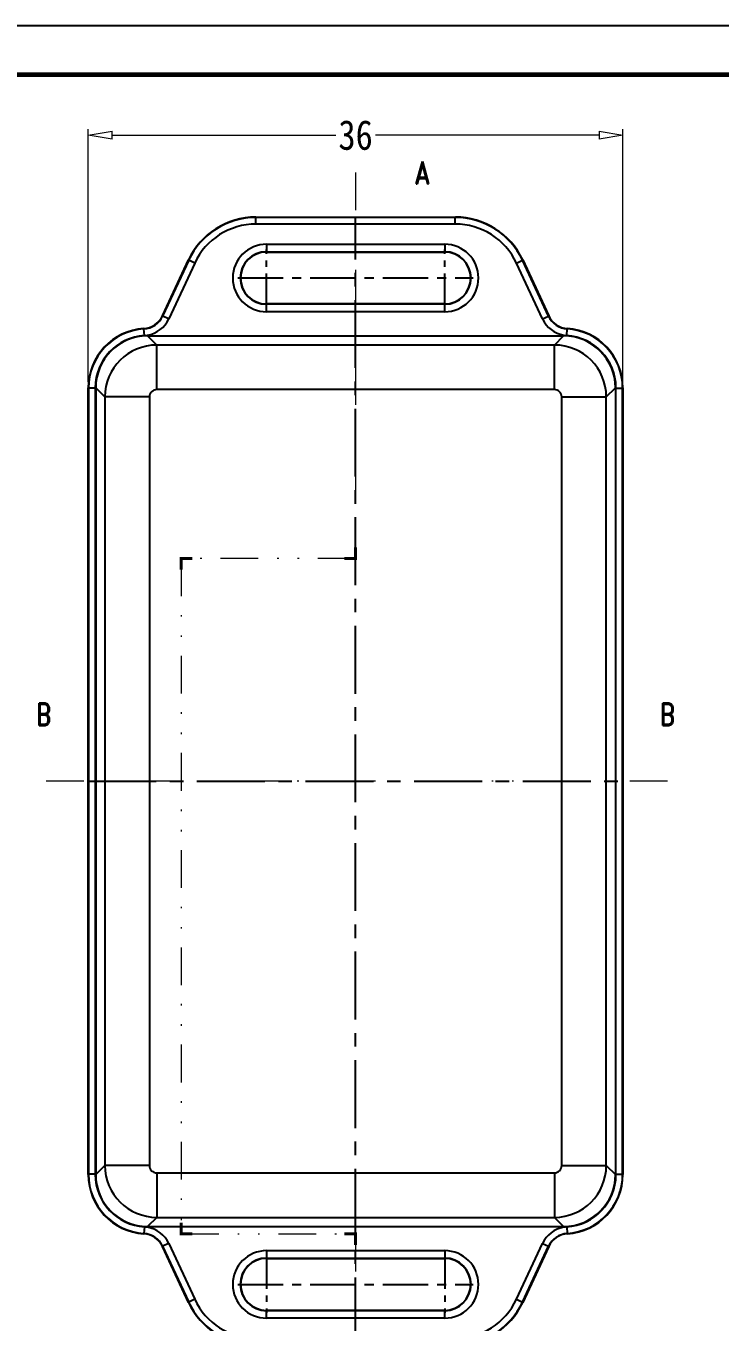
# Model space of a CAD drawing. Header units: millimetres. Extents: x 1786 to 2648, y -2492 to -1928.
# Drawn here: x 2499.3 to 2546.1, y -2446.7 to -2359.4 of the extents above; entities that cross this region are included whole.
import ezdxf
from ezdxf.enums import TextEntityAlignment as Align

# ---------------------------------------------------------------- set-up
doc = ezdxf.new("R2010")
doc.units = ezdxf.units.MM
doc.linetypes.add('CENTER', pattern=[50.8, 31.75, -6.35, 6.35, -6.35])
doc.linetypes.add('DIVIDE', pattern=[31.75, 12.7, -6.35, 0, -6.35, 0, -6.35])
doc.layers.add('dim', color=3, linetype='Continuous', lineweight=9)
doc.layers.add('hatch', color=56, linetype='Continuous', lineweight=9)
doc.layers.add('from', color=7, linetype='Continuous')
doc.styles.add('FFS', font='SIMFANG.TTF', dxfattribs={"width": 0.85})
doc.styles.add('LongTou', font='romand.shx', dxfattribs={"width": 0.8, "bigfont": 'whgdtxt.shx'})
doc.dimstyles.new('YanXiu', dxfattribs={"dimtxt": 2.5, "dimasz": 2.2, "dimexe": 1, "dimexo": 0.6, "dimgap": 0.66, "dimtad": 0, "dimzin": 9, "dimdsep": 46, "dimtxsty": 'FFS', "dimblk": 'CLOSEDBLANK', "dimcen": 0, "dimclrd": 256, "dimclre": 131, "dimclrt": 42, "dimazin": 0, "dimtfac": 1, "dimtofl": 0, "dimtmove": 0, "dimatfit": 3, "dimldrblk": 'CLOSEDBLANK', "dimfxl": 0, "dimlwd": 5, "dimlwe": 5, "dimarcsym": 0})

# ---------------------------------------------------------------- blocks, each defined once
blk = doc.blocks.new('_ClosedBlank')
at = {"color": 0, "linetype": 'ByBlock', "lineweight": -2}
for p, q in [((-1, 0.167), (0, 0)), ((-1, 0.167), (-1, -0.167)), ((0, 0), (-1, -0.167))]:
    blk.add_line(p, q, dxfattribs=at)
blk = doc.blocks.new('*D169')
at = {"layer": 'Defpoints', "color": 0}
for p in [(2539.509, -2366.78), (2503.509, -2383.801), (2539.509, -2383.801)]:
    blk.add_point(p, dxfattribs=at)
at = {"layer": 'dim', "color": 131, "lineweight": 5}
for p, q in [((2503.509, -2383.401), (2503.509, -2366.381)), ((2539.509, -2383.401), (2539.509, -2366.381))]:
    blk.add_line(p, q, dxfattribs=at)
at = {"layer": 'dim', "lineweight": 5}
for p, q in [((2505.109, -2366.78), (2520.176, -2366.78)), ((2537.909, -2366.78), (2522.841, -2366.78))]:
    blk.add_line(p, q, dxfattribs=at)
at = {"layer": 'dim', "lineweight": 5, "xscale": 1.6, "yscale": 1.6, "zscale": 1.6, "rotation": 180}
blk.add_blockref('_ClosedBlank', (2503.509, -2366.78), dxfattribs=at)
at = {"layer": 'dim', "lineweight": 5, "xscale": 1.6, "yscale": 1.6, "zscale": 1.6}
blk.add_blockref('_ClosedBlank', (2539.509, -2366.78), dxfattribs=at)
at = {"layer": 'dim', "color": 42, "insert": (2521.509, -2366.78), "char_height": 2, "attachment_point": 5, "style": 'FFS'}
blk.add_mtext('36', dxfattribs=at)

msp = doc.modelspace()

# ---------------------------------------------------------------- linework, layer by layer
at = {"color": 7, "linetype": 'Continuous'}
for p, q in [((2514.789, -2372.301, 0), (2514.801, -2372.319, 0)), ((2514.789, -2372.301, 0), (2528.228, -2372.301, 0)), ((2514.8, -2372.769, 0), (2514.8, -2372.319, 0)), ((2528.217, -2372.319, 0), (2514.801, -2372.319, 0)), ((2528.217, -2372.319, 0), (2528.228, -2372.301, 0)), ((2528.217, -2372.769, 0), (2528.217, -2372.319, 0)), ((2528.217, -2372.769, 0), (2514.8, -2372.769, 0)), ((2515.509, -2374.129, 0), (2515.509, -2374.651, 0)), ((2515.509, -2374.129, 0), (2527.509, -2374.129, 0)), ((2527.509, -2374.129, 0), (2527.509, -2374.651, 0)), ((2515.509, -2374.629, 0), (2527.509, -2374.629, 0)), ((2515.509, -2374.651, 0), (2527.509, -2374.651, 0)), ((2508.505, -2378.947, 0), (2510.258, -2375.188, 0)), ((2510.269, -2375.206, 0), (2508.516, -2378.965, 0)), ((2510.677, -2375.396, 0), (2508.924, -2379.156, 0)), ((2510.257, -2375.188, 0), (2510.269, -2375.206, 0)), ((2510.677, -2375.396, 0), (2510.269, -2375.206, 0)), ((2532.34, -2375.396, 0), (2532.748, -2375.206, 0)), ((2534.094, -2379.156, 0), (2532.34, -2375.396, 0)), ((2532.748, -2375.206, 0), (2532.76, -2375.188, 0)), ((2534.501, -2378.965, 0), (2532.748, -2375.206, 0)), ((2532.76, -2375.188, 0), (2534.513, -2378.947, 0)), ((2515.509, -2378.673, 0), (2515.509, -2378.151, 0)), ((2527.509, -2378.151, 0), (2515.509, -2378.151, 0)), ((2527.509, -2378.173, 0), (2515.509, -2378.173, 0)), ((2527.509, -2378.673, 0), (2527.509, -2378.151, 0)), ((2508.516, -2378.965, 0), (2508.505, -2378.947, 0)), ((2508.924, -2379.156, 0), (2508.516, -2378.965, 0)), ((2527.509, -2378.673, 0), (2515.509, -2378.673, 0)), ((2534.094, -2379.156, 0), (2534.501, -2378.965, 0)), ((2534.501, -2378.965, 0), (2534.513, -2378.947, 0)), ((2507.257, -2379.828, 0), (2507.244, -2379.81, 0)), ((2507.288, -2380.277, 0), (2507.257, -2379.828, 0)), ((2508.122, -2380.918, 0), (2507.505, -2380.301, 0)), ((2507.505, -2380.301, 0), (2535.512, -2380.301, 0)), ((2534.895, -2380.918, 0), (2535.512, -2380.301, 0)), ((2535.73, -2380.277, 0), (2535.76, -2379.828, 0)), ((2535.76, -2379.828, 0), (2535.773, -2379.81, 0)), ((2508.122, -2383.915, 0), (2508.122, -2380.918, 0)), ((2534.895, -2380.918, 0), (2508.122, -2380.918, 0)), ((2534.895, -2383.915, 0), (2534.895, -2380.918, 0)), ((2503.526, -2383.819, 0), (2503.509, -2383.801, 0)), ((2503.509, -2436.801, 0), (2503.509, -2383.801, 0)), ((2503.526, -2383.819, 0), (2503.526, -2436.783, 0)), ((2503.976, -2383.819, 0), (2503.526, -2383.819, 0)), ((2503.976, -2383.819, 0), (2503.976, -2436.783, 0)), ((2504.626, -2384.415, 0), (2504.009, -2383.798, 0)), ((2504.009, -2383.798, 0), (2504.009, -2436.804, 0)), ((2538.392, -2384.415, 0), (2539.009, -2383.798, 0)), ((2539.009, -2383.798, 0), (2539.009, -2436.804, 0)), ((2539.041, -2436.783, 0), (2539.041, -2383.819, 0)), ((2539.041, -2383.819, 0), (2539.491, -2383.819, 0)), ((2539.509, -2383.801, 0), (2539.491, -2383.819, 0)), ((2539.491, -2436.783, 0), (2539.491, -2383.819, 0)), ((2539.509, -2383.801, 0), (2539.509, -2436.801, 0)), ((2504.626, -2384.415, 0), (2504.626, -2436.187, 0)), ((2507.623, -2384.415, 0), (2504.626, -2384.415, 0)), ((2507.623, -2384.415, 0), (2507.623, -2436.187, 0)), ((2534.895, -2383.915, 0), (2508.122, -2383.915, 0)), ((2535.394, -2436.187, 0), (2535.394, -2384.415, 0)), ((2535.394, -2384.415, 0), (2538.392, -2384.415, 0)), ((2538.392, -2436.187, 0), (2538.392, -2384.415, 0)), ((2504.626, -2436.187, 0), (2504.009, -2436.804, 0)), ((2507.623, -2436.187, 0), (2504.626, -2436.187, 0)), ((2535.394, -2436.187, 0), (2538.392, -2436.187, 0)), ((2538.392, -2436.187, 0), (2539.009, -2436.804, 0)), ((2503.509, -2436.801, 0), (2503.526, -2436.783, 0)), ((2503.976, -2436.783, 0), (2503.526, -2436.783, 0)), ((2508.122, -2436.687, 0), (2534.895, -2436.687, 0)), ((2508.122, -2436.687, 0), (2508.122, -2439.684, 0)), ((2534.895, -2436.687, 0), (2534.895, -2439.684, 0)), ((2539.041, -2436.783, 0), (2539.491, -2436.783, 0)), ((2539.491, -2436.783, 0), (2539.509, -2436.801, 0)), ((2508.122, -2439.684, 0), (2507.505, -2440.301, 0)), ((2508.122, -2439.684, 0), (2534.895, -2439.684, 0)), ((2534.895, -2439.684, 0), (2535.512, -2440.301, 0)), ((2507.288, -2440.325, 0), (2507.257, -2440.774, 0)), ((2507.505, -2440.301, 0), (2535.512, -2440.301, 0)), ((2535.73, -2440.325, 0), (2535.76, -2440.774, 0)), ((2507.257, -2440.774, 0), (2507.244, -2440.792, 0)), ((2508.924, -2441.447, 0), (2508.516, -2441.637, 0)), ((2508.924, -2441.447, 0), (2510.677, -2445.206, 0)), ((2532.34, -2445.206, 0), (2534.094, -2441.447, 0)), ((2534.094, -2441.447, 0), (2534.501, -2441.637, 0)), ((2535.76, -2440.774, 0), (2535.773, -2440.792, 0)), ((2508.516, -2441.637, 0), (2508.505, -2441.655, 0)), ((2510.257, -2445.414, 0), (2508.505, -2441.655, 0)), ((2508.516, -2441.637, 0), (2510.269, -2445.396, 0)), ((2515.509, -2441.929, 0), (2527.509, -2441.929, 0)), ((2515.509, -2441.929, 0), (2515.509, -2442.451, 0)), ((2527.509, -2441.929, 0), (2527.509, -2442.451, 0)), ((2532.748, -2445.396, 0), (2534.501, -2441.637, 0)), ((2534.513, -2441.655, 0), (2532.76, -2445.414, 0)), ((2534.501, -2441.637, 0), (2534.513, -2441.655, 0)), ((2515.509, -2442.429, 0), (2527.509, -2442.429, 0)), ((2515.509, -2442.451, 0), (2527.509, -2442.451, 0)), ((2510.269, -2445.396, 0), (2510.257, -2445.414, 0)), ((2510.677, -2445.206, 0), (2510.269, -2445.396, 0)), ((2532.34, -2445.206, 0), (2532.748, -2445.396, 0)), ((2532.76, -2445.414, 0), (2532.748, -2445.396, 0)), ((2527.509, -2445.951, 0), (2515.509, -2445.951, 0)), ((2515.509, -2446.473, 0), (2515.509, -2445.951, 0)), ((2527.509, -2445.973, 0), (2515.509, -2445.973, 0)), ((2527.509, -2446.473, 0), (2515.509, -2446.473, 0)), ((2527.509, -2446.473, 0), (2527.509, -2445.951, 0))]:
    msp.add_line(p, q, dxfattribs=at)
at = {"color": 1, "linetype": 'CENTER', "ltscale": 0.144}
for p, q in [((2521.509, -2448.301, 0), (2521.509, -2372.301, 0)), ((2503.509, -2410.301, 0), (2539.509, -2410.301, 0))]:
    msp.add_line(p, q, dxfattribs=at)
at = {"color": 1, "linetype": 'CENTER', "ltscale": 0.07}
for p, q in [((2515.509, -2378.326, 0), (2515.509, -2374.476, 0)), ((2527.509, -2378.326, 0), (2527.509, -2374.476, 0)), ((2515.509, -2442.276, 0), (2515.509, -2446.126, 0)), ((2527.509, -2442.276, 0), (2527.509, -2446.126, 0))]:
    msp.add_line(p, q, dxfattribs=at)
at = {"color": 1, "linetype": 'CENTER', "ltscale": 0.096}
for p, q in [((2513.584, -2376.401, 0), (2529.434, -2376.401, 0)), ((2513.584, -2444.201, 0), (2529.434, -2444.201, 0))]:
    msp.add_line(p, q, dxfattribs=at)
at = {"color": 7, "linetype": 'Continuous'}
for centre, radius, start, end in [((2514.789, -2377.301, 0), 5, 89.99654, 155.00373), ((2514.8, -2377.319, 0), 5, 89.99652, 155.00375), ((2528.217, -2377.319, 0), 5, 24.99625, 90.00349), ((2528.228, -2377.301, 0), 5, 24.99627, 90.00345), ((2514.8, -2377.319, 0), 4.55, 89.99975, 155.00025), ((2528.217, -2377.319, 0), 4.55, 24.99975, 90.00025), ((2515.509, -2376.401, 0), 2.272, 90, 270), ((2527.509, -2376.401, 0), 2.272, 270, 90), ((2515.509, -2376.401, 0), 1.772, 90, 270), ((2515.509, -2376.401, 0), 1.75, 90, 270), ((2527.509, -2376.401, 0), 1.772, 270, 90), ((2527.509, -2376.401, 0), 1.75, 270, 90), ((2507.145, -2378.313, 0), 1.5, 273.78461, 335.00143), ((2507.156, -2378.332, 0), 1.5, 273.85461, 335.00138), ((2507.156, -2378.332, 0), 1.95, 280.04599, 335.00048), ((2535.861, -2378.331, 0), 1.95, 204.99974, 259.95375), ((2535.861, -2378.332, 0), 1.5, 204.9971, 266.1444), ((2535.872, -2378.313, 0), 1.5, 204.99692, 266.21451), ((2507.508, -2383.801, 0), 4, 93.78699, 180.00546), ((2507.526, -2383.819, 0), 4, 93.8569, 180.00552), ((2507.526, -2383.819, 0), 3.55, 93.85585, 179.60947), ((2507.156, -2378.33, 0), 1.951, 273.86564, 280.05139), ((2535.862, -2378.327, 0), 1.955, 259.95139, 266.12631), ((2535.491, -2383.819, 0), 3.55, 0.39051, 86.14417), ((2535.491, -2383.819, 0), 4, 359.99444, 86.14348), ((2535.509, -2383.801, 0), 4, 359.99457, 86.21333), ((2508.129, -2384.421, 0), 3.503, 90.10525, 179.89448), ((2534.888, -2384.421, 0), 3.503, 0.10525, 89.89448), ((2507.513, -2383.819, 0), 3.537, 179.59592, 179.98896), ((2535.504, -2383.819, 0), 3.537, 0.01104, 0.40408), ((2508.122, -2384.415, 0), 0.499, 89.97829, 180.02171), ((2534.895, -2384.415, 0), 0.499, 359.9783, 90.0217), ((2508.129, -2436.181, 0), 3.503, 180.10525, 269.89448), ((2508.122, -2436.188, 0), 0.499, 179.97829, 270.02171), ((2534.895, -2436.188, 0), 0.499, 269.9783, 0.0217), ((2534.888, -2436.181, 0), 3.503, 270.10525, 359.89448), ((2507.508, -2436.801, 0), 4, 179.99457, 266.21333), ((2507.526, -2436.783, 0), 4, 179.99444, 266.14348), ((2507.513, -2436.783, 0), 3.537, 180.01104, 180.40408), ((2507.526, -2436.783, 0), 3.55, 180.39051, 266.14417), ((2535.491, -2436.783, 0), 3.55, 273.85585, 359.60947), ((2535.491, -2436.783, 0), 4, 273.8569, 0.00552), ((2535.509, -2436.801, 0), 4, 273.78699, 0.00546), ((2535.504, -2436.783, 0), 3.537, 359.59592, 359.98896), ((2507.156, -2442.276, 0), 1.955, 79.95139, 86.12631), ((2507.156, -2442.271, 0), 1.95, 24.99973, 79.95374), ((2535.861, -2442.271, 0), 1.95, 100.04598, 155.00048), ((2535.861, -2442.272, 0), 1.951, 93.86564, 100.05139), ((2507.145, -2442.289, 0), 1.5, 24.99692, 86.21451), ((2507.156, -2442.271, 0), 1.5, 24.9971, 86.1444), ((2535.861, -2442.271, 0), 1.5, 93.85461, 155.00138), ((2535.872, -2442.289, 0), 1.5, 93.78461, 155.00143), ((2515.509, -2444.201, 0), 2.272, 90, 270), ((2527.509, -2444.201, 0), 2.272, 270, 90), ((2515.509, -2444.201, 0), 1.772, 90, 270), ((2515.509, -2444.201, 0), 1.75, 90, 270), ((2527.509, -2444.201, 0), 1.772, 270, 90), ((2527.509, -2444.201, 0), 1.75, 270, 90), ((2514.789, -2443.301, 0), 5, 204.99627, 270.00345), ((2514.8, -2443.283, 0), 5, 204.99625, 270.00349), ((2514.8, -2443.283, 0), 4.55, 204.99975, 270.00025), ((2528.217, -2443.283, 0), 4.55, 269.99975, 335.00025), ((2528.217, -2443.283, 0), 5, 269.99652, 335.00375), ((2528.228, -2443.301, 0), 5, 269.99654, 335.00373)]:
    msp.add_arc(centre, radius, start, end, dxfattribs=at)
for centre, major_axis, start_param, end_param in [((2507.512, -2383.804, 0), (2.48, -2.48), 2.357146, 3.926039), ((2535.505, -2383.804, 0), (-2.48, -2.48), 2.357146, 3.926039), ((2507.512, -2436.798, 0), (-2.48, -2.48), -0.784447, 0.784447), ((2535.505, -2436.798, 0), (2.48, -2.48), -0.784447, 0.784447)]:
    msp.add_ellipse(centre, major_axis=major_axis, ratio=0.998099, start_param=start_param, end_param=end_param, dxfattribs=at)
at = {"layer": 'from', "elevation": 0}
msp.add_lwpolyline([(2457.096, -2491.884), (2647.717, -2491.884), (2647.717, -2359.419), (2457.096, -2359.419)], close=True, dxfattribs=at)
at = {"layer": 'from', "const_width": 0.329, "elevation": 0}
msp.add_lwpolyline([(2460.382, -2488.598), (2460.382, -2362.704), (2644.432, -2362.704), (2644.432, -2488.598), (2460.382, -2488.598)], dxfattribs=at)
at = {"layer": 'hatch', "color": 2, "linetype": 'DIVIDE', "ltscale": 0.2}
msp.add_line((2542.509, -2410.301, 0), (2500.509, -2410.301, 0), dxfattribs=at)
at = {"layer": 'hatch', "color": 2, "linetype": 'DIVIDE', "ltscale": 0.2, "elevation": 0}
msp.add_lwpolyline([(2521.509, -2369.301), (2521.509, -2395.301), (2509.759, -2395.301), (2509.759, -2440.801), (2521.509, -2440.801), (2521.509, -2451.301)], dxfattribs=at)
at = {"layer": 'hatch', "color": 2, "elevation": 0}
for points in [[(2521.509, -2369.301, 0, 0, 0), (2523.009, -2369.301, 0.45, 0, 0), (2524.509, -2369.301, 0, 0, 0)], [(2500.509, -2410.301, 0, 0, 0), (2500.509, -2408.801, 0.45, 0, 0), (2500.509, -2407.301, 0, 0, 0)], [(2542.509, -2410.301, 0, 0, 0), (2542.509, -2408.801, 0.45, 0, 0), (2542.509, -2407.301, 0, 0, 0)]]:
    msp.add_lwpolyline(points, format="xyseb", dxfattribs=at)
at = {"layer": 'hatch', "color": 2, "const_width": 0.2, "elevation": 0}
for points in [[(2510.509, -2395.301), (2509.759, -2395.301), (2509.759, -2396.051)], [(2521.509, -2394.551), (2521.509, -2395.301), (2520.759, -2395.301)], [(2509.759, -2440.051), (2509.759, -2440.801), (2510.509, -2440.801)], [(2520.759, -2440.801), (2521.509, -2440.801), (2521.509, -2441.551)]]:
    msp.add_lwpolyline(points, dxfattribs=at)

# ---------------------------------------------------------------- texts
at = {"layer": 'hatch', "color": 6, "style": 'LongTou', "width": 0.8}
for s, p in [('A', (2526.009, -2369.301, 0)), ('B', (2500.509, -2405.801, 0)), ('B', (2542.509, -2405.801, 0))]:
    msp.add_text(s, height=1.5, dxfattribs=at).set_placement(p, align=Align.MIDDLE)

# ---------------------------------------------------------------- dimensions: what is measured, and where the dimension line sits
at = {"layer": 'dim'}
dim = msp.add_linear_dim(base=(2539.509, -2366.78, 0), p1=(2503.509, -2383.801, 0), p2=(2539.509, -2383.801, 0), dimstyle='YanXiu', override={"dimtxt": 2, "dimasz": 1.6, "dimexe": 0.3998, "dimexo": 0.3998, "dimgap": 0.3998}, dxfattribs=at)
dim.commit()
dim.dimension.update_dxf_attribs({"geometry": '*D169', "text_midpoint": (2521.509, -2366.78, 0)})

doc.saveas('drawing.dxf')
